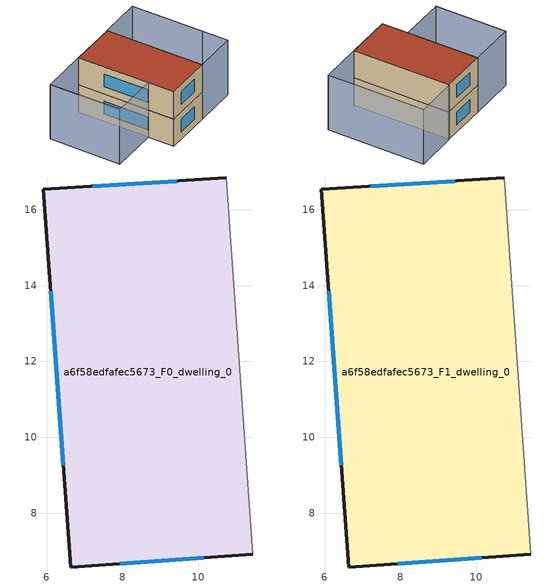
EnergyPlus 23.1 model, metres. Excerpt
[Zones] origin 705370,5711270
a6f58edfafec5673_F0_dwelling_0
 floor ground (EU_floor_Construction): 10.74,16.84 11.44,6.92 6.63,6.58 5.91,16.55 z0
 wall outside (EU_wall_Construction): 10.74,16.84 5.91,16.55 6.63,6.58 11.44,6.92 z0:3
 wall adiabatic (EU_wall_Construction): 11.44,6.92 10.74,16.84 z0:3
 window (EU_Window_Construction): 9.44,16.76 7.21,16.63 / 7.93,6.67 10.15,6.82 / 6.11,13.86 6.44,9.26 z0.81:2.19
a6f58edfafec5673_F1_dwelling_0
 floor to a6f58edfafec5673_F0_dwelling_0 (EU_floor_Construction): 10.74,16.84 11.44,6.92 6.63,6.58 5.91,16.55 z3
 wall outside (EU_wall_Construction): 10.74,16.84 5.91,16.55 6.63,6.58 11.44,6.92 z3:6
 wall adiabatic (EU_wall_Construction): 11.44,6.92 10.74,16.84 z3:6
 window (EU_Window_Construction): 9.44,16.76 7.21,16.63 / 7.93,6.67 10.15,6.82 / 6.11,13.86 6.44,9.26 z3.81:5.19
 roof outside (EU_roof_Construction): 11.44,6.92 10.74,16.84 5.91,16.55 6.63,6.58 z6
shading: 1.13,16.16 1.68,8.92 / 15.63,9.89 15.1,17.22 / 15.1,17.22 15.82,7.23 / 15.82,7.23 11.44,6.92 / 11.44,6.92 10.72,16.91 / 10.72,16.91 15.1,17.22 / 5.91,16.55 6.44,9.26 / 6.44,9.26 1.63,8.91 / 1.63,8.91 1.1,16.2 / 1.1,16.2 5.91,16.55 z0:6
[Building]
EU S2 Campaign: North Axis=0; Terrain=City; Solar Distribution=FullExterior
[Site:Location]
London: Latitude=51.5; Longitude=-0.5; Time Zone=0; Elevation=25
[SizingPeriod:WeatherFileDays]
AnnualSizingPeriod: Begin Month=1; Begin Day of Month=1; End Month=12; End Day of Month=31; Day of Week for Start Day=Monday; Use Weather File Daylight Saving Period=No; Use Weather File Rain and Snow Indicators=No
[MATERIAL]
EU_InternalMass_Material: Roughness=MediumRough; Thickness=0.1; Conductivity=1; Density=1800; Specific Heat=900; Thermal Absorptance=0.9; Solar Absorptance=0.7; Visible Absorptance=0.7
[MATERIAL:NOMASS] Roughness=MediumRough; Thermal Absorptance=0.9; Solar Absorptance=0.7; Visible Absorptance=0.7
Name | Thermal Resistance
EU_wall_NoMass | 0.555556
EU_roof_NoMass | 0.510204
EU_floor_NoMass | 1.68919
[WINDOWMATERIAL:SIMPLEGLAZINGSYSTEM]
EU_Window_SimpleGlazing: UFactor=3.96; Solar Heat Gain Coefficient=0.85; Visible Transmittance=0.85
[CONSTRUCTION]
EU_wall_Construction: EU_wall_NoMass
EU_roof_Construction: EU_roof_NoMass
EU_floor_Construction: EU_floor_NoMass
EU_Window_Construction: EU_Window_SimpleGlazing
EU_InternalMass_Construction: EU_InternalMass_Material
[ZONE] Type=1; Multiplier=1; Ceiling Height=autocalculate; Floor Area=autocalculate; Part of Total Floor Area=Yes
Name | Volume
a6f58edfafec5673_F0_dwelling_0 | 144.535
a6f58edfafec5673_F1_dwelling_0 | 144.534
[INTERNALMASS] Construction=EU_InternalMass_Construction; Surface Area=48.1943
Name | Zone or ZoneList
a6f58edfafec5673_F0_dwelling_0_EU_InternalMass | a6f58edfafec5673_F0_dwelling_0
a6f58edfafec5673_F1_dwelling_0_EU_InternalMass | a6f58edfafec5673_F1_dwelling_0
[OTHEREQUIPMENT] Fuel Type=Electricity; Design Level Calculation Method=Watts/Area; Power per Zone Floor Area=1; Fraction Latent=0; Fraction Radiant=0; Fraction Lost=0; Carbon Dioxide Generation Rate=0; EndUse Subcategory=EU_Step8_InternalGains
Name | Zone or ZoneList or Space or SpaceList | Schedule
EU_Step8_InternalGain_a6f58edfafec5673_F0_dwelling_0_f000 | a6f58edfafec5673_F0_dwelling_0 | EU_Step8_GainSchedule_a6f58edfafec5673_F0_dwelling_0_f000
EU_Step8_InternalGain_a6f58edfafec5673_F1_dwelling_0_f000 | a6f58edfafec5673_F1_dwelling_0 | EU_Step8_GainSchedule_a6f58edfafec5673_F1_dwelling_0_f000
[ZONEVENTILATION:DESIGNFLOWRATE] Schedule=EU_AlwaysOn; Design Flow Rate Calculation Method=AirChanges/Hour; Air Changes per Hour=0.48; Ventilation Type=Natural; Fan Pressure Rise=0; Fan Total Efficiency=1; Constant Term Coefficient=1; Temperature Term Coefficient=0; Velocity Term Coefficient=0; Velocity Squared Term Coefficient=0; Minimum Indoor Temperature=-100; Maximum Indoor Temperature=100; Delta Temperature=-100; Minimum Outdoor Temperature=-100; Maximum Outdoor Temperature=100; Maximum Wind Speed=40
Name | Zone or ZoneList or Space or SpaceList
EU_ConstantAir_a6f58edfafec5673_F0_dwelling_0 | a6f58edfafec5673_F0_dwelling_0
EU_ConstantAir_a6f58edfafec5673_F1_dwelling_0 | a6f58edfafec5673_F1_dwelling_0
[HVACTEMPLATE:THERMOSTAT] Constant Heating Setpoint=20; Constant Cooling Setpoint=50
EU_HeatOnly_a6f58edfafec5673_F0_dwelling_0; EU_HeatOnly_a6f58edfafec5673_F1_dwelling_0
[HVACTEMPLATE:ZONE:IDEALLOADSAIRSYSTEM] System Availability Schedule=EU_AlwaysOn; Maximum Heating Supply Air Temperature=50; Minimum Cooling Supply Air Temperature=13; Maximum Heating Supply Air Humidity Ratio=0.0156; Minimum Cooling Supply Air Humidity Ratio=0.0077; Heating Limit=NoLimit; Cooling Limit=NoLimit; Heating Availability Schedule=EU_AlwaysOn; Cooling Availability Schedule=EU_CoolingOff; Dehumidification Control Type=ConstantSensibleHeatRatio; Cooling Sensible Heat Ratio=0.7; Dehumidification Setpoint=60; Humidification Control Type=None; Humidification Setpoint=30; Outdoor Air Method=None; Outdoor Air Flow Rate per Person=0.00944; Outdoor Air Flow Rate per Zone Floor Area=0; Outdoor Air Flow Rate per Zone=0; Demand Controlled Ventilation Type=None; Outdoor Air Economizer Type=NoEconomizer; Heat Recovery Type=None; Sensible Heat Recovery Effectiveness=0.7; Latent Heat Recovery Effectiveness=0.65
Name | Template Thermostat
a6f58edfafec5673_F0_dwelling_0 | EU_HeatOnly_a6f58edfafec5673_F0_dwelling_0
a6f58edfafec5673_F1_dwelling_0 | EU_HeatOnly_a6f58edfafec5673_F1_dwelling_0
[SIZING:ZONE] Zone Cooling Design Supply Air Temperature Input Method=SupplyAirTemperature; Zone Cooling Design Supply Air Temperature=13; Zone Heating Design Supply Air Temperature Input Method=SupplyAirTemperature; Zone Heating Design Supply Air Temperature=50; Zone Cooling Design Supply Air Humidity Ratio=0.008; Zone Heating Design Supply Air Humidity Ratio=0.008; Cooling Design Air Flow Method=DesignDay; Cooling Design Air Flow Rate=0; Cooling Minimum Air Flow per Zone Floor Area=0.000762; Cooling Minimum Air Flow=0; Cooling Minimum Air Flow Fraction=0.2; Heating Design Air Flow Method=DesignDay; Heating Design Air Flow Rate=0; Heating Maximum Air Flow per Zone Floor Area=0.002032; Heating Maximum Air Flow=0.141576; Heating Maximum Air Flow Fraction=0.3; Account for Dedicated Outdoor Air System=No; Dedicated Outdoor Air System Control Strategy=NeutralSupplyAir; Dedicated Outdoor Air Low Setpoint Temperature for Design=autosize; Dedicated Outdoor Air High Setpoint Temperature for Design=autosize; Zone Load Sizing Method=Sensible Load Only No Latent Load; Zone Latent Cooling Design Supply Air Humidity Ratio Input Method=HumidityRatioDifference; Zone Cooling Design Supply Air Humidity Ratio Difference=0.005; Zone Latent Heating Design Supply Air Humidity Ratio Input Method=HumidityRatioDifference; Zone Humidification Design Supply Air Humidity Ratio Difference=0.005
a6f58edfafec5673_F0_dwelling_0; a6f58edfafec5673_F1_dwelling_0
[SCHEDULE:CONSTANT]
Name | Hourly Value
EU_AlwaysOn | 1
EU_CoolingOff | 0
[SCHEDULE:FILE] Column Number=1; Rows to Skip at Top=0; Number of Hours of Data=8760; Column Separator=Comma; Interpolate to Timestep=No; Minutes per Item=60; Adjust Schedule for Daylight Savings=Yes
Name | File
EU_Step8_GainSchedule_a6f58edfafec5673_F0_dwelling_0_f000 | ../../schedules/a6f58edfafec5673/a6f58edfafec5673_F0_dwelling_0_f000_gain.csv
EU_Step8_GainSchedule_a6f58edfafec5673_F1_dwelling_0_f000 | ../../schedules/a6f58edfafec5673/a6f58edfafec5673_F1_dwelling_0_f000_gain.csv
